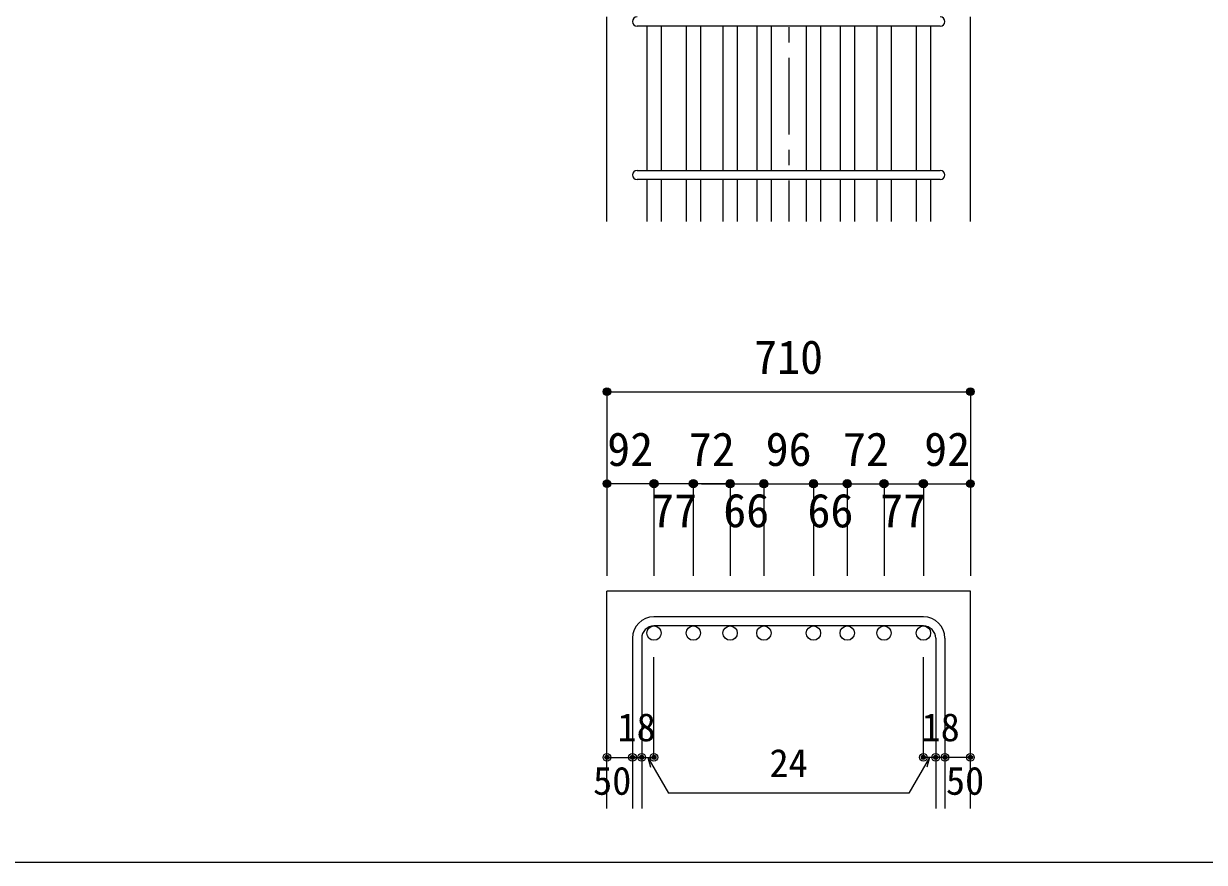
# Model space of a CAD drawing. Units: millimetres at full size, sheet at 1:30; some dimension numbers follow another scale. Extents: x -5973 to 5954, y -4195 to 4201.
# Drawn here: x -944 to 1365, y -4195 to -2555 of the extents above; entities that cross this region are included whole.
import ezdxf
from ezdxf.enums import TextEntityAlignment as Align

# ---------------------------------------------------------------- set-up
doc = ezdxf.new("R2010")
doc.units = ezdxf.units.MM
doc.header["$LTSCALE"] = 30
doc.header["$PDMODE"] = 32
doc.header["$PDSIZE"] = 15
doc.linetypes.add('CHAIN1', pattern=[8, 5, -1, 1, -1])
for name, color, linetype in [('0-1_躯体線', 2, 'Continuous'), ('0-5_基礎梁筋', 7, 'Continuous'), ('0-6_スタラップ筋', 7, 'Continuous'), ('0-D_寸法', 4, 'Continuous'), ('F-0_枠', 6, 'Continuous')]:
    doc.layers.add(name, color=color, linetype=linetype)
doc.styles.add('ＭＳ ゴシック', font='')
doc.styles.get('ＭＳ ゴシック').set_extended_font_data('MS Gothic')

msp = doc.modelspace()

# ---------------------------------------------------------------- linework, layer by layer
at = {"layer": '0-1_躯体線'}
for p, q in [((196.94, -2942.16), (196.94, -2542.16)), ((907.94, -2942.16), (907.94, -2542.16)), ((196.94, -4089.89), (196.94, -3664.89)), ((907.94, -3664.89), (196.94, -3664.89)), ((907.94, -4089.89), (907.94, -3664.89))]:
    msp.add_line(p, q, dxfattribs=at)
at = {"layer": '0-5_基礎梁筋'}
for p, q in [((274.94, -2560.16), (274.94, -2842.16)), ((302.94, -2560.16), (302.94, -2842.16)), ((351.94, -2560.16), (351.94, -2842.16)), ((379.94, -2560.16), (379.94, -2842.16)), ((423.94, -2560.16), (423.94, -2842.16)), ((451.94, -2560.16), (451.94, -2842.16)), ((489.94, -2560.16), (489.94, -2842.16)), ((517.94, -2560.16), (517.94, -2842.16)), ((586.94, -2560.16), (586.94, -2842.16)), ((614.94, -2560.16), (614.94, -2842.16)), ((652.94, -2560.16), (652.94, -2842.16)), ((680.94, -2560.16), (680.94, -2842.16)), ((724.94, -2560.16), (724.94, -2842.16)), ((752.94, -2560.16), (752.94, -2842.16)), ((801.94, -2560.16), (801.94, -2842.16)), ((829.94, -2560.16), (829.94, -2842.16)), ((274.94, -2860.16), (274.94, -2942.16)), ((302.94, -2860.16), (302.94, -2942.16)), ((351.94, -2860.16), (351.94, -2942.16)), ((379.94, -2860.16), (379.94, -2942.16)), ((423.94, -2860.16), (423.94, -2942.16)), ((451.94, -2860.16), (451.94, -2942.16)), ((489.94, -2860.16), (489.94, -2942.16)), ((517.94, -2860.16), (517.94, -2942.16)), ((586.94, -2860.16), (586.94, -2942.16)), ((614.94, -2860.16), (614.94, -2942.16)), ((652.94, -2860.16), (652.94, -2942.16)), ((680.94, -2860.16), (680.94, -2942.16)), ((724.94, -2860.16), (724.94, -2942.16)), ((752.94, -2860.16), (752.94, -2942.16)), ((801.94, -2860.16), (801.94, -2942.16)), ((829.94, -2860.16), (829.94, -2942.16))]:
    msp.add_line(p, q, dxfattribs=at)
at = {"layer": '0-5_基礎梁筋', "color": 3}
for centre in [(288.94, -3746.89), (365.94, -3746.89), (437.94, -3746.89), (503.94, -3746.89), (600.94, -3746.89), (666.94, -3746.89), (738.94, -3746.89), (815.94, -3746.89)]:
    msp.add_circle(centre, 14, dxfattribs=at)
at = {"layer": '0-6_スタラップ筋'}
for p, q in [((848.94, -2560.16), (255.94, -2560.16)), ((255.94, -2842.16), (848.94, -2842.16)), ((848.94, -2860.16), (255.94, -2860.16)), ((815.94, -3714.89), (288.94, -3714.89)), ((815.94, -3732.89), (288.94, -3732.89)), ((246.94, -3756.89), (246.94, -4089.89)), ((264.94, -3756.89), (264.94, -4089.89)), ((839.94, -3756.89), (839.94, -4089.89)), ((857.94, -3756.89), (857.94, -4089.89))]:
    msp.add_line(p, q, dxfattribs=at)
for centre, radius, start, end in [((255.94, -2551.16), 9, 90, 270), ((848.94, -2551.16), 9, 270, 90), ((255.94, -2851.16), 9, 90, 270), ((848.94, -2851.16), 9, 270, 90), ((288.94, -3756.89), 42, 90, 180), ((815.94, -3756.89), 42, 0, 90), ((288.94, -3756.89), 24, 90, 180), ((815.94, -3756.89), 24, 0, 90)]:
    msp.add_arc(centre, radius, start, end, dxfattribs=at)
at = {"layer": '0-D_寸法', "linetype": 'CHAIN1'}
msp.add_line((552.44, -942.16), (552.44, -2942.16), dxfattribs=at)
at = {"layer": '0-D_寸法'}
for p, q in [((196.94, -3274.89), (196.94, -3454.89)), ((196.94, -3274.89), (907.94, -3274.89)), ((907.94, -3274.89), (907.94, -3454.89)), ((196.94, -3454.89), (196.94, -3634.89)), ((359.94, -3454.89), (196.94, -3454.89)), ((431.94, -3454.89), (202.94, -3454.89)), ((288.94, -3454.89), (288.94, -3634.89)), ((365.94, -3454.89), (365.94, -3634.89)), ((381.97, -3454.89), (437.94, -3454.89)), ((437.94, -3454.89), (503.94, -3454.89)), ((437.94, -3454.89), (437.94, -3634.89)), ((503.94, -3454.89), (503.94, -3634.89)), ((503.94, -3454.89), (600.94, -3454.89)), ((600.94, -3454.89), (600.94, -3634.89)), ((600.94, -3454.89), (600.94, -3634.89)), ((600.94, -3454.89), (815.94, -3454.89)), ((666.94, -3454.89), (666.94, -3634.89)), ((666.94, -3454.89), (666.94, -3634.89)), ((738.94, -3454.89), (738.94, -3634.89)), ((815.94, -3454.89), (815.94, -3634.89)), ((821.94, -3454.89), (907.94, -3454.89)), ((907.94, -3454.89), (907.94, -3634.89)), ((288.94, -3989.89), (288.94, -3793.81)), ((815.94, -3989.89), (815.94, -3793.81)), ((196.94, -3989.89), (246.94, -3989.89)), ((246.94, -3989.89), (264.94, -3989.89)), ((264.94, -3989.89), (288.94, -3989.89)), ((276.94, -3989.89), (282.11, -4009.21)), ((276.94, -3989.89), (317.39, -4059.96)), ((827.94, -3989.89), (787.49, -4059.96)), ((839.94, -3989.89), (815.94, -3989.89)), ((827.94, -3989.89), (822.76, -4009.21)), ((857.94, -3989.89), (839.94, -3989.89)), ((907.94, -3989.89), (857.94, -3989.89)), ((787.49, -4059.96), (317.39, -4059.96))]:
    msp.add_line(p, q, dxfattribs=at)
for centre, radius in [((196.94, -3274.89), 7.2), ((196.94, -3274.89), 6.4), ((196.94, -3274.89), 5.6), ((196.94, -3274.89), 4.8), ((196.94, -3274.89), 4), ((196.94, -3274.89), 3.2), ((196.94, -3274.89), 2.4), ((196.94, -3274.89), 1.6), ((196.94, -3274.89), 0.8), ((907.94, -3274.89), 7.2), ((907.94, -3274.89), 6.4), ((907.94, -3274.89), 5.6), ((907.94, -3274.89), 4.8), ((907.94, -3274.89), 4), ((907.94, -3274.89), 3.2), ((907.94, -3274.89), 2.4), ((907.94, -3274.89), 1.6), ((907.94, -3274.89), 0.8), ((196.94, -3454.89), 7.2), ((196.94, -3454.89), 6.4), ((196.94, -3454.89), 5.6), ((196.94, -3454.89), 4.8), ((196.94, -3454.89), 4), ((196.94, -3454.89), 3.2), ((196.94, -3454.89), 2.4), ((196.94, -3454.89), 1.6), ((196.94, -3454.89), 0.8), ((288.94, -3454.89), 8), ((288.94, -3454.89), 7.2), ((288.94, -3454.89), 6.4), ((288.94, -3454.89), 5.6), ((288.94, -3454.89), 4.8), ((288.94, -3454.89), 4), ((288.94, -3454.89), 3.2), ((288.94, -3454.89), 2.4), ((288.94, -3454.89), 1.6), ((288.94, -3454.89), 0.8), ((365.94, -3454.89), 8), ((365.94, -3454.89), 7.2), ((365.94, -3454.89), 6.4), ((365.94, -3454.89), 5.6), ((365.94, -3454.89), 4.8), ((365.94, -3454.89), 4), ((365.94, -3454.89), 3.2), ((365.94, -3454.89), 2.4), ((365.94, -3454.89), 1.6), ((365.94, -3454.89), 0.8), ((437.94, -3454.89), 8), ((437.94, -3454.89), 7.2), ((437.94, -3454.89), 6.4), ((437.94, -3454.89), 5.6), ((437.94, -3454.89), 4.8), ((437.94, -3454.89), 4), ((437.94, -3454.89), 3.2), ((437.94, -3454.89), 2.4), ((437.94, -3454.89), 1.6), ((437.94, -3454.89), 0.8), ((503.94, -3454.89), 8), ((503.94, -3454.89), 7.2), ((503.94, -3454.89), 6.4), ((503.94, -3454.89), 5.6), ((503.94, -3454.89), 4.8), ((503.94, -3454.89), 4), ((503.94, -3454.89), 3.2), ((503.94, -3454.89), 2.4), ((503.94, -3454.89), 1.6), ((503.94, -3454.89), 0.8), ((600.94, -3454.89), 8), ((600.94, -3454.89), 7.2), ((600.94, -3454.89), 6.4), ((600.94, -3454.89), 5.6), ((600.94, -3454.89), 4.8), ((600.94, -3454.89), 4), ((600.94, -3454.89), 3.2), ((600.94, -3454.89), 2.4), ((600.94, -3454.89), 1.6), ((600.94, -3454.89), 0.8), ((666.94, -3454.89), 8), ((666.94, -3454.89), 7.2), ((666.94, -3454.89), 6.4), ((666.94, -3454.89), 5.6), ((666.94, -3454.89), 4.8), ((666.94, -3454.89), 4), ((666.94, -3454.89), 3.2), ((666.94, -3454.89), 2.4), ((666.94, -3454.89), 1.6), ((666.94, -3454.89), 0.8), ((738.94, -3454.89), 8), ((738.94, -3454.89), 7.2), ((738.94, -3454.89), 6.4), ((738.94, -3454.89), 5.6), ((738.94, -3454.89), 4.8), ((738.94, -3454.89), 4), ((738.94, -3454.89), 3.2), ((738.94, -3454.89), 2.4), ((738.94, -3454.89), 1.6), ((738.94, -3454.89), 0.8), ((815.94, -3454.89), 8), ((815.94, -3454.89), 7.2), ((815.94, -3454.89), 6.4), ((815.94, -3454.89), 5.6), ((815.94, -3454.89), 4.8), ((815.94, -3454.89), 4), ((815.94, -3454.89), 3.2), ((815.94, -3454.89), 2.4), ((815.94, -3454.89), 1.6), ((815.94, -3454.89), 0.8), ((907.94, -3454.89), 7.2), ((907.94, -3454.89), 6.4), ((907.94, -3454.89), 5.6), ((907.94, -3454.89), 4.8), ((907.94, -3454.89), 4), ((907.94, -3454.89), 3.2), ((907.94, -3454.89), 2.4), ((907.94, -3454.89), 1.6), ((907.94, -3454.89), 0.8), ((196.94, -3989.89), 4), ((196.94, -3989.89), 3.6), ((196.94, -3989.89), 3.2), ((196.94, -3989.89), 2.8), ((196.94, -3989.89), 2.4), ((196.94, -3989.89), 2), ((196.94, -3989.89), 1.6), ((196.94, -3989.89), 1.2), ((196.94, -3989.89), 0.8), ((196.94, -3989.89), 0.4), ((246.94, -3989.89), 4), ((246.94, -3989.89), 3.6), ((246.94, -3989.89), 3.2), ((246.94, -3989.89), 2.8), ((246.94, -3989.89), 2.4), ((246.94, -3989.89), 2), ((246.94, -3989.89), 1.6), ((246.94, -3989.89), 1.2), ((246.94, -3989.89), 0.8), ((246.94, -3989.89), 0.4), ((264.94, -3989.89), 4), ((264.94, -3989.89), 3.6), ((264.94, -3989.89), 3.2), ((264.94, -3989.89), 2.8), ((264.94, -3989.89), 2.4), ((264.94, -3989.89), 2), ((264.94, -3989.89), 1.6), ((264.94, -3989.89), 1.2), ((264.94, -3989.89), 0.8), ((264.94, -3989.89), 0.4), ((288.94, -3989.89), 4), ((288.94, -3989.89), 3.6), ((288.94, -3989.89), 3.2), ((288.94, -3989.89), 2.8), ((288.94, -3989.89), 2.4), ((288.94, -3989.89), 2), ((288.94, -3989.89), 1.6), ((288.94, -3989.89), 1.2), ((288.94, -3989.89), 0.8), ((288.94, -3989.89), 0.4), ((815.94, -3989.89), 4), ((815.94, -3989.89), 3.6), ((815.94, -3989.89), 3.2), ((815.94, -3989.89), 2.8), ((815.94, -3989.89), 2.4), ((815.94, -3989.89), 2), ((815.94, -3989.89), 1.6), ((815.94, -3989.89), 1.2), ((815.94, -3989.89), 0.8), ((815.94, -3989.89), 0.4), ((839.94, -3989.89), 4), ((839.94, -3989.89), 3.6), ((839.94, -3989.89), 3.2), ((839.94, -3989.89), 2.8), ((839.94, -3989.89), 2.4), ((839.94, -3989.89), 2), ((839.94, -3989.89), 1.6), ((839.94, -3989.89), 1.2), ((839.94, -3989.89), 0.8), ((839.94, -3989.89), 0.4), ((857.94, -3989.89), 4), ((857.94, -3989.89), 3.6), ((857.94, -3989.89), 3.2), ((857.94, -3989.89), 2.8), ((857.94, -3989.89), 2.4), ((857.94, -3989.89), 2), ((857.94, -3989.89), 1.6), ((857.94, -3989.89), 1.2), ((857.94, -3989.89), 0.8), ((857.94, -3989.89), 0.4), ((907.94, -3989.89), 4), ((907.94, -3989.89), 3.6), ((907.94, -3989.89), 3.2), ((907.94, -3989.89), 2.8), ((907.94, -3989.89), 2.4), ((907.94, -3989.89), 2), ((907.94, -3989.89), 1.6), ((907.94, -3989.89), 1.2), ((907.94, -3989.89), 0.8), ((907.94, -3989.89), 0.4)]:
    msp.add_circle(centre, radius, dxfattribs=at)
at = {"layer": '0-D_寸法', "color": 7}
for p in [(196.94, -3274.89), (907.94, -3274.89), (196.94, -3454.89), (288.94, -3454.89), (288.94, -3454.89), (365.94, -3454.89), (365.94, -3454.89), (437.94, -3454.89), (437.94, -3454.89), (503.94, -3454.89), (503.94, -3454.89), (600.94, -3454.89), (600.94, -3454.89), (666.94, -3454.89), (666.94, -3454.89), (738.94, -3454.89), (738.94, -3454.89), (815.94, -3454.89), (815.94, -3454.89), (907.94, -3454.89), (196.94, -3989.89), (246.94, -3989.89), (264.94, -3989.89), (288.94, -3989.89), (288.94, -3989.89), (815.94, -3989.89), (815.94, -3989.89), (839.94, -3989.89), (857.94, -3989.89), (907.94, -3989.89)]:
    msp.add_point(p, dxfattribs=at)
at = {"layer": 'F-0_枠'}
msp.add_lwpolyline([(5954.1, -4195.24), (590.94, -4195.24), (-5972.88, -4195.24)], dxfattribs=at)

# ---------------------------------------------------------------- texts
at = {"layer": '0-D_寸法', "style": 'ＭＳ ゴシック'}
for s, height, p in [('710', 65.98, (484.94, -3259.89)), ('92', 65.98, (197.44, -3439.92)), ('72', 65.98, (357.22, -3440.12)), ('96', 65.98, (507.44, -3439.89)), ('72', 65.98, (658.56, -3440.11)), ('92', 65.98, (817.43, -3439.92)), ('77', 65.98, (283.46, -3560.13)), ('66', 65.98, (424.5, -3559.76)), ('66', 65.98, (589.19, -3559.94)), ('77', 65.98, (731.42, -3560.13)), ('18', 54.99, (217.62, -3974.93)), ('18', 54.99, (812.26, -3974.93)), ('24', 54.99, (514.94, -4044.96)), ('50', 54.99, (169.87, -4079.59)), ('50', 54.99, (860, -4079.59))]:
    msp.add_text(s, height=height, dxfattribs=at).set_placement(p, align=Align.BOTTOM_LEFT)

doc.saveas('drawing.dxf')
